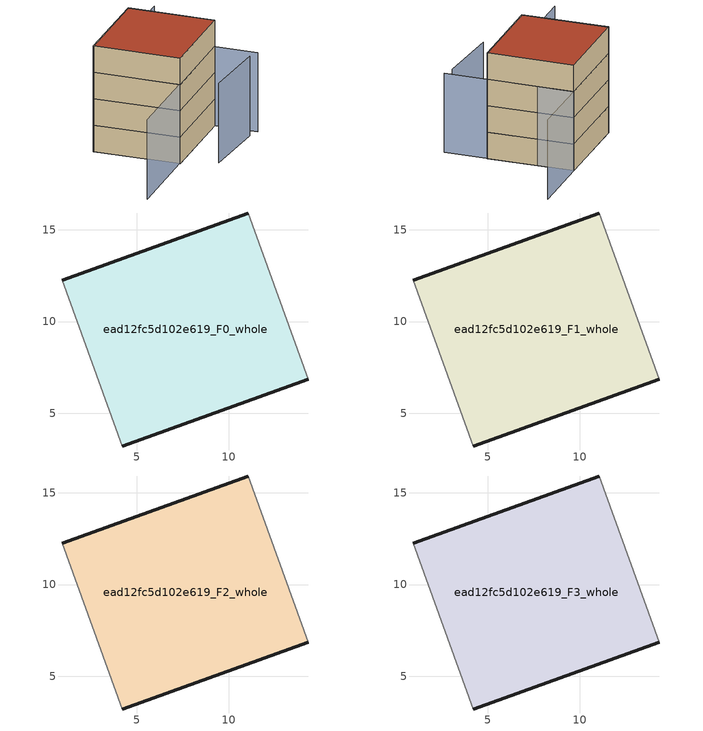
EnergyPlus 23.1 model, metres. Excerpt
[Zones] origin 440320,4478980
ead12fc5d102e619_F0_whole
 floor ground (EU_floor_Construction): 14.33,6.87 11.08,15.91 0.96,12.26 4.22,3.23 z0
 wall outside (EU_wall_Construction): 14.33,6.87 4.22,3.23 / 0.96,12.26 11.08,15.91 z0:3
 wall adiabatic (EU_wall_Construction): 11.08,15.91 14.33,6.87 / 4.22,3.23 0.96,12.26 z0:3
ead12fc5d102e619_F1_whole
 floor to ead12fc5d102e619_F0_whole (EU_floor_Construction): 14.33,6.87 11.08,15.91 0.96,12.26 4.21,3.23 z3
 wall outside (EU_wall_Construction): 14.33,6.87 4.22,3.23 / 0.96,12.26 11.08,15.91 z3:6
 wall adiabatic (EU_wall_Construction): 11.08,15.91 14.33,6.87 / 4.22,3.23 0.96,12.26 z3:6
ead12fc5d102e619_F2_whole
 floor to ead12fc5d102e619_F1_whole (EU_floor_Construction): 14.33,6.87 11.08,15.91 0.96,12.26 4.21,3.23 z6
 wall outside (EU_wall_Construction): 14.33,6.87 4.22,3.23 / 0.96,12.26 11.08,15.91 z6:9
 wall adiabatic (EU_wall_Construction): 11.08,15.91 14.33,6.87 / 4.22,3.23 0.96,12.26 z6:9
ead12fc5d102e619_F3_whole
 floor to ead12fc5d102e619_F2_whole (EU_floor_Construction): 14.33,6.87 11.08,15.91 0.96,12.26 4.21,3.23 z9
 wall outside (EU_wall_Construction): 14.33,6.87 4.22,3.23 / 0.96,12.26 11.08,15.91 z9:12
 wall adiabatic (EU_wall_Construction): 11.08,15.91 14.33,6.87 / 4.22,3.23 0.96,12.26 z9:12
 roof outside (EU_roof_Construction): 11.08,15.91 14.33,6.87 4.22,3.23 0.96,12.26 z12
shading: 7.03,0.28 14.63,2.37 / 1.1,12.32 4.3,3.31 / 4.3,3.31 -5.17,-0.06 / 15.88,2.35 11.1,15.94 / 11.1,15.94 18.59,18.58 z0:9
[Building]
EU S2 Campaign: North Axis=0; Terrain=City; Solar Distribution=FullExterior
[Site:Location]
Madrid: Latitude=40.5; Longitude=-3.5; Time Zone=1; Elevation=609
[SizingPeriod:WeatherFileDays]
AnnualSizingPeriod: Begin Month=1; Begin Day of Month=1; End Month=12; End Day of Month=31; Day of Week for Start Day=Monday; Use Weather File Daylight Saving Period=No; Use Weather File Rain and Snow Indicators=No
[MATERIAL]
EU_InternalMass_Material: Roughness=MediumRough; Thickness=0.1; Conductivity=1; Density=1800; Specific Heat=900; Thermal Absorptance=0.9; Solar Absorptance=0.7; Visible Absorptance=0.7
[MATERIAL:NOMASS] Roughness=MediumRough; Thermal Absorptance=0.9; Solar Absorptance=0.7; Visible Absorptance=0.7
Name | Thermal Resistance
EU_wall_NoMass | 1.60022
EU_roof_NoMass | 1.57597
EU_floor_NoMass | 0.470652
[CONSTRUCTION]
EU_wall_Construction: EU_wall_NoMass
EU_roof_Construction: EU_roof_NoMass
EU_floor_Construction: EU_floor_NoMass
EU_InternalMass_Construction: EU_InternalMass_Material
[ZONE] Type=1; Multiplier=1; Ceiling Height=autocalculate; Floor Area=autocalculate; Part of Total Floor Area=Yes
Name | Volume
ead12fc5d102e619_F0_whole | 309.701
ead12fc5d102e619_F1_whole; ead12fc5d102e619_F2_whole; ead12fc5d102e619_F3_whole | 309.7
[INTERNALMASS] Construction=EU_InternalMass_Construction; Surface Area=103.234
Name | Zone or ZoneList
ead12fc5d102e619_F0_whole_EU_InternalMass | ead12fc5d102e619_F0_whole
ead12fc5d102e619_F1_whole_EU_InternalMass | ead12fc5d102e619_F1_whole
ead12fc5d102e619_F2_whole_EU_InternalMass | ead12fc5d102e619_F2_whole
ead12fc5d102e619_F3_whole_EU_InternalMass | ead12fc5d102e619_F3_whole
[OTHEREQUIPMENT] Fuel Type=Electricity; Design Level Calculation Method=Watts/Area; Power per Zone Floor Area=1; Fraction Latent=0; Fraction Radiant=0; Fraction Lost=0; Carbon Dioxide Generation Rate=0; EndUse Subcategory=EU_Step8_InternalGains
Name | Zone or ZoneList or Space or SpaceList | Schedule
EU_Step8_InternalGain_ead12fc5d102e619_F0_whole_f000 | ead12fc5d102e619_F0_whole | EU_Step8_GainSchedule_ead12fc5d102e619_F0_whole_f000
EU_Step8_InternalGain_ead12fc5d102e619_F1_whole_f000 | ead12fc5d102e619_F1_whole | EU_Step8_GainSchedule_ead12fc5d102e619_F1_whole_f000
EU_Step8_InternalGain_ead12fc5d102e619_F2_whole_f000 | ead12fc5d102e619_F2_whole | EU_Step8_GainSchedule_ead12fc5d102e619_F2_whole_f000
EU_Step8_InternalGain_ead12fc5d102e619_F3_whole_f000 | ead12fc5d102e619_F3_whole | EU_Step8_GainSchedule_ead12fc5d102e619_F3_whole_f000
[ZONEVENTILATION:DESIGNFLOWRATE] Schedule=EU_AlwaysOn; Design Flow Rate Calculation Method=AirChanges/Hour; Air Changes per Hour=0.480704; Ventilation Type=Natural; Fan Pressure Rise=0; Fan Total Efficiency=1; Constant Term Coefficient=1; Temperature Term Coefficient=0; Velocity Term Coefficient=0; Velocity Squared Term Coefficient=0; Minimum Indoor Temperature=-100; Maximum Indoor Temperature=100; Delta Temperature=-100; Minimum Outdoor Temperature=-100; Maximum Outdoor Temperature=100; Maximum Wind Speed=40
Name | Zone or ZoneList or Space or SpaceList
EU_ConstantAir_ead12fc5d102e619_F0_whole | ead12fc5d102e619_F0_whole
EU_ConstantAir_ead12fc5d102e619_F1_whole | ead12fc5d102e619_F1_whole
EU_ConstantAir_ead12fc5d102e619_F2_whole | ead12fc5d102e619_F2_whole
EU_ConstantAir_ead12fc5d102e619_F3_whole | ead12fc5d102e619_F3_whole
[HVACTEMPLATE:THERMOSTAT] Constant Heating Setpoint=20; Constant Cooling Setpoint=50
EU_HeatOnly_ead12fc5d102e619_F0_whole; EU_HeatOnly_ead12fc5d102e619_F1_whole; EU_HeatOnly_ead12fc5d102e619_F2_whole; EU_HeatOnly_ead12fc5d102e619_F3_whole
[HVACTEMPLATE:ZONE:IDEALLOADSAIRSYSTEM] System Availability Schedule=EU_AlwaysOn; Maximum Heating Supply Air Temperature=50; Minimum Cooling Supply Air Temperature=13; Maximum Heating Supply Air Humidity Ratio=0.0156; Minimum Cooling Supply Air Humidity Ratio=0.0077; Heating Limit=NoLimit; Cooling Limit=NoLimit; Heating Availability Schedule=EU_AlwaysOn; Cooling Availability Schedule=EU_CoolingOff; Dehumidification Control Type=ConstantSensibleHeatRatio; Cooling Sensible Heat Ratio=0.7; Dehumidification Setpoint=60; Humidification Control Type=None; Humidification Setpoint=30; Outdoor Air Method=None; Outdoor Air Flow Rate per Person=0.00944; Outdoor Air Flow Rate per Zone Floor Area=0; Outdoor Air Flow Rate per Zone=0; Demand Controlled Ventilation Type=None; Outdoor Air Economizer Type=NoEconomizer; Heat Recovery Type=None; Sensible Heat Recovery Effectiveness=0.7; Latent Heat Recovery Effectiveness=0.65
Name | Template Thermostat
ead12fc5d102e619_F0_whole | EU_HeatOnly_ead12fc5d102e619_F0_whole
ead12fc5d102e619_F1_whole | EU_HeatOnly_ead12fc5d102e619_F1_whole
ead12fc5d102e619_F2_whole | EU_HeatOnly_ead12fc5d102e619_F2_whole
ead12fc5d102e619_F3_whole | EU_HeatOnly_ead12fc5d102e619_F3_whole
[SIZING:ZONE] Zone Cooling Design Supply Air Temperature Input Method=SupplyAirTemperature; Zone Cooling Design Supply Air Temperature=13; Zone Heating Design Supply Air Temperature Input Method=SupplyAirTemperature; Zone Heating Design Supply Air Temperature=50; Zone Cooling Design Supply Air Humidity Ratio=0.008; Zone Heating Design Supply Air Humidity Ratio=0.008; Cooling Design Air Flow Method=DesignDay; Cooling Design Air Flow Rate=0; Cooling Minimum Air Flow per Zone Floor Area=0.000762; Cooling Minimum Air Flow=0; Cooling Minimum Air Flow Fraction=0.2; Heating Design Air Flow Method=DesignDay; Heating Design Air Flow Rate=0; Heating Maximum Air Flow per Zone Floor Area=0.002032; Heating Maximum Air Flow=0.141576; Heating Maximum Air Flow Fraction=0.3; Account for Dedicated Outdoor Air System=No; Dedicated Outdoor Air System Control Strategy=NeutralSupplyAir; Dedicated Outdoor Air Low Setpoint Temperature for Design=autosize; Dedicated Outdoor Air High Setpoint Temperature for Design=autosize; Zone Load Sizing Method=Sensible Load Only No Latent Load; Zone Latent Cooling Design Supply Air Humidity Ratio Input Method=HumidityRatioDifference; Zone Cooling Design Supply Air Humidity Ratio Difference=0.005; Zone Latent Heating Design Supply Air Humidity Ratio Input Method=HumidityRatioDifference; Zone Humidification Design Supply Air Humidity Ratio Difference=0.005
ead12fc5d102e619_F0_whole; ead12fc5d102e619_F1_whole; ead12fc5d102e619_F2_whole; ead12fc5d102e619_F3_whole
[SCHEDULE:CONSTANT]
Name | Hourly Value
EU_AlwaysOn | 1
EU_CoolingOff | 0
[SCHEDULE:FILE] Column Number=1; Rows to Skip at Top=0; Number of Hours of Data=8760; Column Separator=Comma; Interpolate to Timestep=No; Minutes per Item=60; Adjust Schedule for Daylight Savings=Yes
Name | File
EU_Step8_GainSchedule_ead12fc5d102e619_F0_whole_f000 | ../../schedules/ead12fc5d102e619/ead12fc5d102e619_F0_whole_f000_gain.csv
EU_Step8_GainSchedule_ead12fc5d102e619_F1_whole_f000 | ../../schedules/ead12fc5d102e619/ead12fc5d102e619_F1_whole_f000_gain.csv
EU_Step8_GainSchedule_ead12fc5d102e619_F2_whole_f000 | ../../schedules/ead12fc5d102e619/ead12fc5d102e619_F2_whole_f000_gain.csv
EU_Step8_GainSchedule_ead12fc5d102e619_F3_whole_f000 | ../../schedules/ead12fc5d102e619/ead12fc5d102e619_F3_whole_f000_gain.csv
